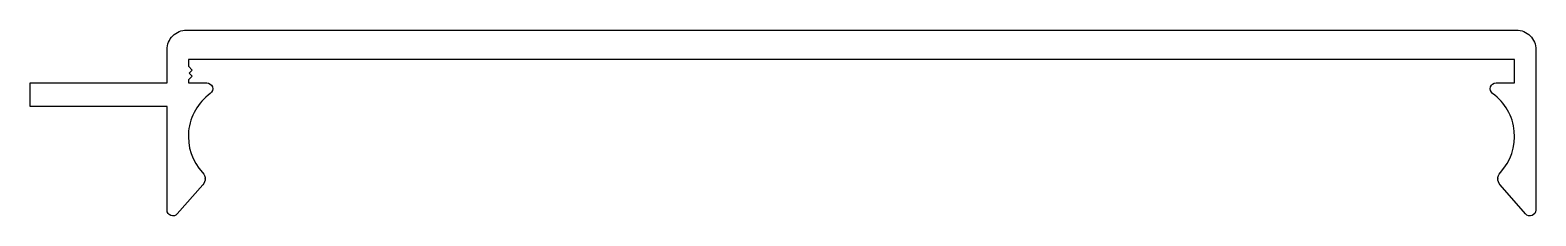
# Model space of a CAD drawing. Extents: x 820 to 897, y -42.1 to -32.6.
import ezdxf

# ---------------------------------------------------------------- set-up
doc = ezdxf.new("R2010")
doc.units = 0
doc.header["$LTSCALE"] = 15
doc.layers.get('0').update_dxf_attribs({"linetype": 'CONTINUOUS'})

msp = doc.modelspace()

# ---------------------------------------------------------------- linework, layer by layer
at = {"color": 0, "ltscale": 0.05}
msp.add_lwpolyline([(828.319, -34.672), (828.169, -34.822), (828.319, -34.972), (828.119, -35.172), (828.119, -35.322), (829.063, -35.322, -0.727006), (829.239, -35.865, 0.450508), (828.845, -39.906, -0.189577), (828.979, -40.246), (828.979, -40.21, -0.18225), (828.855, -40.541), (827.555, -42.02, -0.691689), (827.029, -41.822), (827.029, -36.522), (820.029, -36.522), (820.029, -35.322), (827.029, -35.322), (827.029, -33.622, -0.414214), (828.029, -32.622), (865.079, -32.622), (896.009, -32.622, -0.414214), (897.009, -33.622), (897.009, -41.822, -0.691689), (896.484, -42.02), (895.184, -40.541, -0.18225), (895.059, -40.21), (895.059, -40.246, -0.189577), (895.193, -39.906, 0.450508), (894.799, -35.865, -0.727006), (894.976, -35.322), (895.919, -35.322), (895.919, -34.122), (865.079, -34.122), (828.119, -34.122), (828.119, -34.472)], format="xyb", close=True, dxfattribs=at)

doc.saveas('drawing.dxf')
